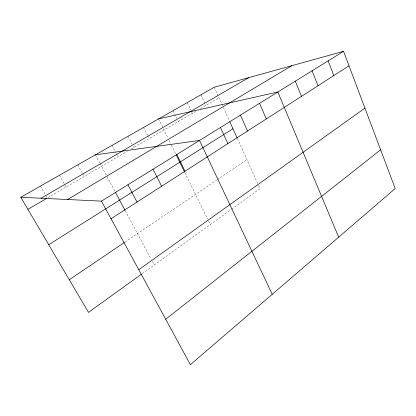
<?xml version="1.0" encoding="UTF-8"?>
<svg xmlns="http://www.w3.org/2000/svg" width="416" height="416" viewBox="0 0 416 416"><rect width="100%" height="100%" fill="white"/><g stroke="black" fill="none" stroke-linecap="round" stroke-linejoin="round"><path stroke-width="0.31" stroke-dasharray="2.08 1.56" d="M142.22 273.634L231.14 209.508M231.67 209.128L260.042 188.661L257.962 184.059M124.935 242.112L216.767 180.045M217.292 179.691L246.943 159.65M47.866 197.678L127.213 151.351M131.035 149.115L196.102 111.129M200.434 108.597L218.988 97.765M40.477 186.072L47.008 197.46M59.452 175.282L66.045 187.065M77.756 164.871L82.295 173.186M82.597 173.742L84.115 176.514M95.42 154.82L99.809 163.041M100.1 163.587L115.123 191.75M125.299 210.839L151.232 259.454M152.417 261.669L154.19 265.002M111.992 145.392L114.962 151.081M115.258 151.653L116.147 153.358M116.444 153.925L117.931 156.77M128.029 136.276L132.044 144.149M133.193 146.396L133.77 147.524M143.546 127.447L147.436 135.231M147.711 135.788L149.105 138.57M158.574 118.898L167.944 138.055M169.088 140.384L171.08 144.466M171.366 145.049L175.859 154.227M184.881 172.676L207.454 218.811M208.577 221.114L210.267 224.562M173.139 110.614L176.706 118.056M177.804 120.349L178.35 121.493M187.257 102.586L190.715 109.944M191.776 112.211L192.306 113.344M200.949 94.796L205.847 105.435M214.235 87.24L223.174 107.026M223.434 107.604L229.252 120.484M237.416 138.57L257.702 183.482"/><path stroke-width="0.62" d="M165.703 319.264L380.624 149.828M141.7 274.009L88.478 312.39L20.8 197.267L214.235 87.24L343.564 51.324L395.2 188.562L190.403 364.676L101.457 201.136L20.8 197.267M138.762 269.729L364.936 108.134M69.28 279.734L124.415 242.466M111.036 218.743L349.014 65.806M48.698 244.722L232.991 128.762M101.457 201.136L343.564 51.324M67.631 199.514L291.845 65.686M27.898 209.336L46.764 198.323M41.08 198.24L248.752 77.652M158.574 118.898L277.826 91.998L338.671 237.172M95.42 154.82L199.519 140.457L272.241 294.304M115.419 192.312L125.003 210.272M127.93 184.756L136.999 202.056M153.026 169.224L161.632 186.228M176.857 154.476L185.026 171.194M176.14 154.799L184.6 172.094M220.464 127.494L227.869 143.66M229.788 121.67L237.156 137.992M240.458 115.123L247.525 131.03M259.558 103.303L266.313 118.955M295.313 81.177L301.496 96.346M312.068 70.808L317.99 85.743M328.141 60.866L333.819 75.572"/></g></svg>
